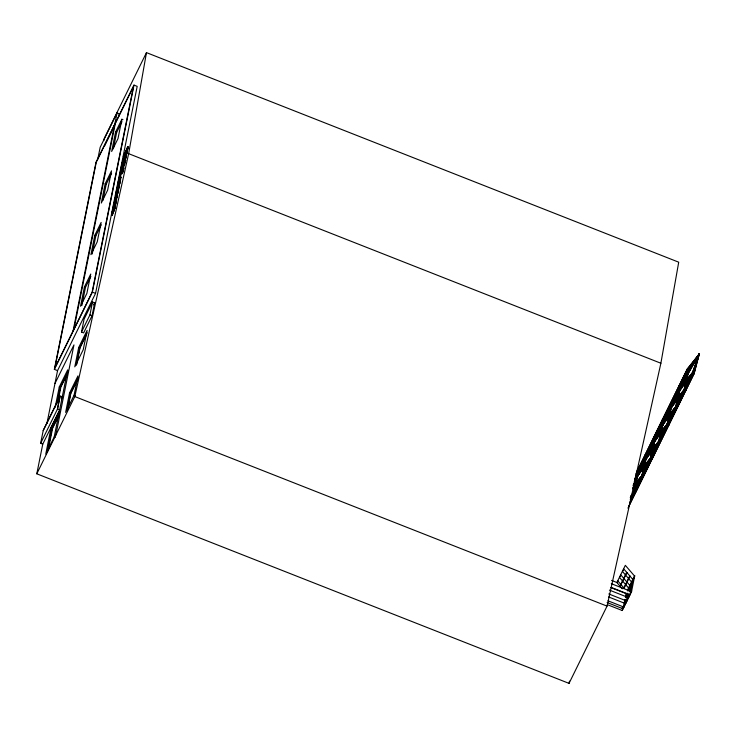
<?xml version="1.0" encoding="UTF-8"?>
<svg xmlns="http://www.w3.org/2000/svg" width="736" height="736" viewBox="0 0 736 736"><rect width="100%" height="100%" fill="white"/><g stroke="black" fill="none" stroke-linecap="round" stroke-linejoin="round"><path stroke-width="1.1" d="M118.892 188.186L117.926 187.744L118.386 186.861A3.965 0.478 -68.5 0 0 118.79 185.371C118.284 183.135 114.604 196.484 117.889 187.082L116.996 189.244L118.156 189.686L117.944 190.734L117.309 190.477L118.404 187.165L119.048 187.422L118.156 189.686M117.272 190.376L117.429 189.465M113.712 211.453L113.142 210.662L113.684 209.558L113.326 211.076M116.996 189.244L118.404 185.914L117.926 187.744M36.8 473.809L74.814 396.566L128.653 153.677L146.473 52.624L678.712 262.191L660.882 363.244L607.044 606.124L569.029 683.376L36.8 473.809L42.762 444.148L59.662 409.814L62.256 396.916L60.122 396.078L43.231 430.413L40.636 443.311L42.762 444.148M57.555 370.622L54.354 369.371L95.993 162.352L133.998 85.1L137.19 86.36L95.56 293.379L57.555 370.622L46.92 423.476M97.787 159.114L100.17 147.292L117.061 112.958L119.186 113.795L118.542 117.024M103.813 140.604L104.245 138.46L146.473 52.624M59.404 411.102L50.95 428.269L45.77 454.066L54.216 436.899L59.404 411.102L60.462 411.525M55.191 407.183L59.257 386.998L67.703 369.831L62.514 395.628L61.52 397.642M47.279 452.244L52.017 428.683L59.469 413.54M57.16 403.116L60.315 387.412L68.264 371.257M48.383 449.264L52.606 428.26L59.358 414.524M58.015 401.359L60.904 386.989L67.178 374.238M57.417 409.06L59.901 396.676L43.176 430.67M73.066 330.961L114.439 125.23M40.636 443.311L57.528 408.977L60.122 396.078M117.061 112.958L114.466 125.856L104.53 146.05M73.913 329.24L115.285 123.51M84.428 286.902L80.537 306.25L86.876 293.379L90.758 274.031L84.428 286.902L85.496 287.325L81.816 305.596M94.806 235.308L90.914 254.656L97.244 241.785L101.136 222.438L94.806 235.308L95.864 235.732L92.193 254.003M105.174 183.715L101.292 203.062L107.622 190.192L111.513 170.844L105.174 183.715L106.242 184.138L103.003 200.256M121.891 119.25L115.552 132.121L111.66 151.469L117.999 138.598L121.891 119.25L122.958 119.674M55.807 435.188L73.959 344.899L54.961 383.52M113.372 148.663L116.619 132.544L121.983 121.652M81.484 332.065L84.079 319.166L92.524 301.999L94.659 302.846L92.064 315.744L83.619 332.902L81.484 332.065L89.939 314.898L92.524 301.999M69.524 393.052L65.633 412.399L74.078 395.232L77.97 375.884L69.524 393.052L70.592 393.475L67.132 410.67M78.678 347.512L74.787 366.859L83.242 349.692L87.133 330.344L78.678 347.512L79.746 347.935L76.286 365.13M67.675 409.188L70.877 393.254L77.473 379.868M76.618 364.716L80.04 347.714L86.627 334.328M54.354 369.371L92.368 292.118L133.998 85.1M112.203 212.124L113.326 212.446L112.268 215.206L111.633 214.958L112.783 211.398L112.047 212.888L112.203 212.124L115.432 205.381L115.948 202.805L115.313 202.547L114.798 205.132M113.611 208.555L112.967 208.306L113.123 207.534L114.926 203.329L115.57 203.578L115.386 204.488L114.752 204.231M113.749 204.406L115.902 199.622L114.365 203.881L115.515 201.544L116.012 202.492L114.006 206.577L113.362 206.328L113.519 205.583L115.156 201.554L113.749 204.406L114.393 204.654M113.997 203.173L116.426 197.027L117.061 197.276L116.26 200.128L115.626 199.87L115.883 198.564L114.641 201.094L113.997 203.173L114.641 203.43M117.558 193.688L117.742 192.777L116.113 196.08L115.478 195.831L117.824 190.072L118.459 190.32L117.944 192.906L117.558 193.688L116.923 193.43L117.098 192.528L117.944 192.906M117.309 190.477L118.036 188.986L118.68 189.235L116.518 194.092L115.874 193.835L117.134 190.21L116.242 192.022L116.886 192.271M116.242 192.022L118.404 187.165M118.027 188.701L118.146 188.103L117.134 187.597L119.122 182.574L119.756 182.832L118.8 185.04M118.367 185.923L117.512 185.702L117.926 183.65L119.931 179.575L120.575 179.823L120.419 180.596L117.134 187.597M118.266 181.967L119.131 180.219L119.766 180.467L118.901 182.224L118.266 181.967L120.428 177.128L121.063 177.376L118.56 183.908M120.511 174.147L119.876 173.898L120.253 172.022L122.185 166.768L120.713 169.758L121.348 170.007M120.713 169.758L125.028 160.062L125.672 160.319L124.954 163.76L122.921 168.535M121.78 167.863L121.136 167.615L122.746 162.049L122.001 163.337L122.636 163.585L123.381 162.306M122.001 163.337L125.911 155.701L126.546 155.958L126.215 157.633L123.547 163.769M123.574 160.411L127.089 153.272L127.448 151.496L126.058 150.963L123.906 156.621L125.405 154.238L122.434 161.184L126.445 153.024L126.804 151.248L125.092 153.916L127.705 146.758L128.349 147.007L127.99 148.782L126.491 152.38M124.927 154.818L124.044 156.621L123.4 156.372L127.705 146.758M112.691 210.827L114.19 206.991L114.834 207.248L114.568 208.555L113.933 208.297L114.19 206.991M115.34 203.302L116.546 199.87C115.8 198.315 113.638 200.404 115.276 200.634M117.512 185.702L119.775 180.348L120.419 180.596M119.131 180.219L118.892 181.396C121.21 176.75 118.689 174.046 122.636 168.618L122.001 168.36L119.876 173.898M113.142 210.662L113.077 211.204L113.629 209.815M112.268 215.206L113.418 211.646M115.911 197.8L117.42 195.15L116.546 198.058C116.279 193.964 115.488 197.533 115.129 199.346M116.113 196.08L116.27 195.307M116.518 194.092L116.674 193.32L116.03 193.062M119.701 178.627L119.103 178.526L120.078 176.474M115.432 205.381L114.595 205.004L114.411 205.905L115.046 206.163L115.23 205.252L114.016 207.736M118.882 183.788L118.533 185.178L117.898 184.92M119.628 179.952L119.885 178.664L120.529 178.922L120.272 180.21L119.628 179.952L120.428 177.128M123.4 160.908L123.151 162.159L124.605 158.847L125.24 159.096L123.786 162.417L124.044 161.166L123.4 160.908L124.605 158.847M115.754 199.668L117.006 196.319L116.546 198.058M114.954 207.773L115.368 205.703L114.733 205.445L114.568 208.555M115.515 201.544L116.012 202.492M115.626 199.87L116.426 197.027M117.3 192.657L117.824 190.072M115.874 193.835L118.036 188.986M119.14 183.512L119.471 181.866L120.115 182.114L119.784 183.77L119.425 184.478L118.79 184.23L119.14 183.512L119.784 183.77M119.931 179.575L119.526 181.654L118.422 181.203M122.903 165.296L122.765 166.391L123.988 163.098L122.903 165.296L123.547 165.545L123.4 166.64L124.522 163.861M124.55 156.869L124.761 155.82L124.117 155.563M114.834 207.248L114.236 209.162L113.602 208.914M115.929 200.735L116.527 198.821L116.26 200.128M120.529 178.922L119.913 180.872L119.269 180.624M116.674 194.488L117.898 192.013L118.082 191.102L117.438 190.854M119.425 184.478L118.156 183.65M123.317 168.627L124.016 167.826L122.277 173.632L121.633 173.374L122.562 169.896L120.612 173.586M111.633 214.958L114.209 208.04L114.844 208.297L113.326 212.446M122.277 173.632C125.221 165.195 119.885 175.03 120.713 176.723M125.028 160.062L123.786 165.168L122.001 168.36M121.136 167.615L125.911 155.701M569.029 683.376L569.489 681.131M637.634 476.118L636.741 476.597L636.162 475.539L637.634 476.118L649.667 459.899M653.724 437.248L654.396 438.481M651.121 458.482L650.21 458.445L638.103 475.152M607.338 604.652L622.242 610.521L622.684 608.313M624.974 599.435L623.088 608.81L607.117 602.517M625.416 597.246L626.198 593.326L612.361 587.88M625.379 599.895L623.935 607.09L607.964 600.806M625.821 597.715L626.695 593.345M626.189 600.834L625.618 603.658L608.589 596.951M626.851 597.558L627.725 593.188M628.167 591.008L628.737 588.184L619.629 577.594L620.899 575.018L629.998 585.608L628.995 590.612M627.017 600.438L626.888 601.082L608.792 593.961M627.679 597.163L628.332 593.888M629.142 594.817L628.581 597.65L609.417 590.106M629.804 591.551L631.69 582.167L622.582 571.587L623.852 569.011L632.96 579.6L629.841 595.074L610.687 587.53M622.242 610.521L631.534 591.643L634.644 576.159L625.333 565.34L616.888 582.507L622.297 588.8M669.944 406.879L670.524 407.937L671.315 407.965L683.45 391.239M668.012 424.148L667.101 424.111L655.003 440.818M668.803 424.782L668.684 425.38L667.773 425.344L666.982 424.709L671.287 407.054M676.458 406.99L675.547 406.953L663.449 423.66M677.249 407.624L677.129 408.213L676.218 408.186L675.427 407.542L679.981 388.884M627.946 508.18L694.03 373.888L699.2 354.09L687.507 368.598L635.72 474.196M689.154 369.564L687.387 369.187L699.2 354.09L692.438 372.618L693.11 373.851L694.03 373.888L699.2 354.09L686.835 372.545L634.561 479.081M685.694 390.457L685.575 391.055L684.664 391.018L683.992 389.786L673.964 401.727M114.273 210.073L113.776 211.379M637.496 475.714L633.199 493.368L631.194 496.064M633.622 492.513L638.158 473.901M645.702 459.549L641.645 476.21L632.804 488.097M642.068 475.346L646.337 457.801M654.396 441.379L650.09 459.043L650.882 459.678L651.792 459.715L694.149 373.29L692.438 372.628L681.738 385.36M650.633 457.59L654.525 441.692M650.514 458.178L654.525 441.784L666.558 425.564M663.081 423.209L658.536 441.876L646.548 457.985M658.959 441.02L663.237 423.467M667.405 423.853L671.416 407.367M675.85 406.695L680.128 389.142M688.178 372.72L683.873 390.384L671.894 406.493M684.296 389.528L689.089 369.858L688.666 370.714M629.519 503.093L693.11 373.851L699.2 354.09L691.113 364.992M121.633 173.374L123.381 167.578L120.538 172.886A4.655 0.561 -68.5 0 0 119.563 175.637L119.103 178.526M117.797 188.812L118.1 187.928M695.069 367.2L699.2 354.09L688.178 369.822L636.014 475.833M630.237 499.376L692.318 373.216L699.2 354.09L694.204 361.68M117.852 188.14L118.036 187.643M115.81 198.288L115.994 197.809M122.02 171.166L121.173 173.135A4.655 0.561 -68.5 0 0 120.198 175.886M118.395 187.266C119.876 184.037 117.962 189.768 119.03 187.11A3.965 0.478 -68.5 0 0 119.425 185.619L119.462 185.012L118.928 185.702M106.242 184.138L111.605 173.245M123.4 156.372L126.058 150.963M125.838 152.113L128.349 147.007M124.669 162.352L125.672 160.319M123.547 165.545L124.264 164.082M120.06 179.418L121.063 177.376M119.756 182.832L120.115 182.114M118.643 185.812L119.517 184.037M117.769 187.846L118.119 187.137M118.045 189.456L119.048 187.422M117.944 190.734L118.68 189.235M95.864 235.732L101.228 224.839M115.478 195.831L117.098 192.528M113.362 206.328L116.546 199.87M112.967 208.306L114.595 205.004M115 204.13L116.15 201.793M114.733 205.445L112.718 209.53L112.304 211.6L112.939 211.858M115.57 203.578L115.948 202.805M112.838 212.373L114.844 208.297M85.496 287.325L90.85 276.432M93.665 304.86L94.659 302.846M79.746 347.935L87.198 332.782M61.263 398.93L62.256 396.916M70.592 393.475L78.54 377.32M687.507 368.589L636.833 471.583L637.505 472.806M640.421 468.501L641.415 466.477M672.621 403.328L672.198 404.193L683.569 390.641M634.257 481.648L687.415 373.612L699.2 354.09L698.354 355.81M633.181 485.153L670.496 409.336M670.993 408.314L688.316 373.124L699.2 354.09L686.734 373.06L687.415 373.612L688.206 373.64L699.2 354.09L689.687 368.929M633.558 484.711L688.206 373.64L687.626 372.582L686.835 372.545M631.378 496.726L675.97 406.097M676.476 405.067L692.861 371.763M629.059 505.558L634.524 494.454M651.415 460.129L634.901 494.04L633.99 494.003L633.319 492.77L631.184 495.319M617.09 582.746L617.936 581.035M619.951 586.068L626.713 572.332M620.154 586.307L626.916 572.571M623.861 587.917L629.777 575.892M629.979 576.132L624.064 588.156L617.734 580.796M627.348 590.612L634.772 575.515M627.468 590.75L634.644 576.159M627.762 590.539L634.515 576.812M622.021 608.387L622.868 606.676M624.56 603.235L628.783 594.651M623.217 608.166L631.663 590.999M124.439 160.476L125.24 159.096M123.464 161.175L126.546 155.958M688.841 370.631L699.2 354.09M680.34 389.335L692.318 373.216L694.14 373.29M691.904 374.072L679.76 390.807L678.288 390.227L679.181 389.74M675.004 408.406L662.869 425.132L661.397 424.552L662.29 424.065M658.113 442.732L645.978 459.466L644.497 458.887L645.389 458.399M632.528 488.778L641.222 477.066M630.237 497.646L632.776 494.233M682.07 385.333L692.024 373.483M664.847 419.695L675.547 406.953M665.178 419.658L675.124 407.808M657.073 436.052L667.101 424.111M656.015 437.672L666.678 424.976M648.628 453.22L658.656 441.278L658.536 441.876L660.238 442.548L659.566 441.315M648.996 453.146L658.232 442.134M640.182 470.387L650.21 458.445M639.124 471.997L649.787 459.301M633.08 485.944L641.764 475.612L642.436 476.836L643.347 476.873L642.675 475.649M633.521 485.778L641.341 476.468M630.872 496.036L632.896 493.635M679.972 385.793L679.061 385.756L679.733 386.989M679.825 390.512L678.344 389.933M685.639 390.752L683.937 390.089M671.526 402.96L670.616 402.923L670.496 403.512L671.287 404.156M670.588 407.643L671.37 407.68M663.081 420.118L662.17 420.081L662.05 420.679L663.752 421.351M667.837 425.049L668.748 425.086M653.697 441.968L654.479 442.005M660.302 442.244L658.6 441.572M646.19 454.452L645.279 454.416L645.95 455.639M636.796 476.302L637.588 476.33M643.402 476.578L641.7 475.907M115.552 132.121L116.619 132.544M127.356 148.534L127.99 148.782M128.653 153.677L660.882 363.244M126.445 153.024L127.089 153.272M123.694 154.919L124.329 155.167M125.571 157.384L126.215 157.633M122.737 159.648L123.381 159.905M121.458 166.032L122.093 166.281M122.599 171.433L123.234 171.681M121.67 173.218L122.305 173.475M120.042 176.612L120.686 176.861M120.014 179.179L120.649 179.428M119.508 179.437L120.152 179.685M119.03 183.016L119.674 183.264M117.466 185.941L118.1 186.199M117.576 186.438L118.211 186.696M118.386 186.861L119.03 187.11M117.484 186.88L118.524 187.34M117.392 188.444L118.257 188.674M117.889 189.759L118.524 190.008M116.923 191.259L117.558 191.507M117.254 191.756L117.898 192.013M117.024 197.082C116.757 191.921 115.138 198.242 114.623 200.302M115.92 197.726L116.564 197.975M116.003 199.097L116.647 199.346M115.534 199.281L116.178 199.53M115.708 200.56L116.352 200.818M114.42 201.103L115.285 201.342M113.896 203.697L114.531 203.946M113.519 205.583L114.154 205.832M113.123 207.534L114.476 207.957M112.948 209.521L113.85 209.944M112.728 211.674L113.362 211.922M111.817 214.02L112.461 214.268M92.368 292.118L95.56 293.379M89.939 314.898L92.064 315.744M611.57 580.41L616.888 582.507M611.312 583.676L631.534 591.643M59.257 386.998L60.315 387.412M74.078 395.232L75.146 395.655M74.814 396.566L607.044 606.124M57.528 408.977L59.662 409.814M50.95 428.269L52.017 428.683M54.216 436.899L55.274 437.322M679.006 386.05L679.797 386.685M675.492 407.247L676.283 407.882M662.106 420.385L662.897 421.02M661.452 424.258L662.142 424.801M692.318 373.216L693.11 373.851M96.278 162.141L54.906 367.862L92.074 292.33L133.446 86.609L96.278 162.141M653.053 441.204L653.632 442.272L654.424 442.299L654.525 441.784L653.053 441.204"/></g></svg>
